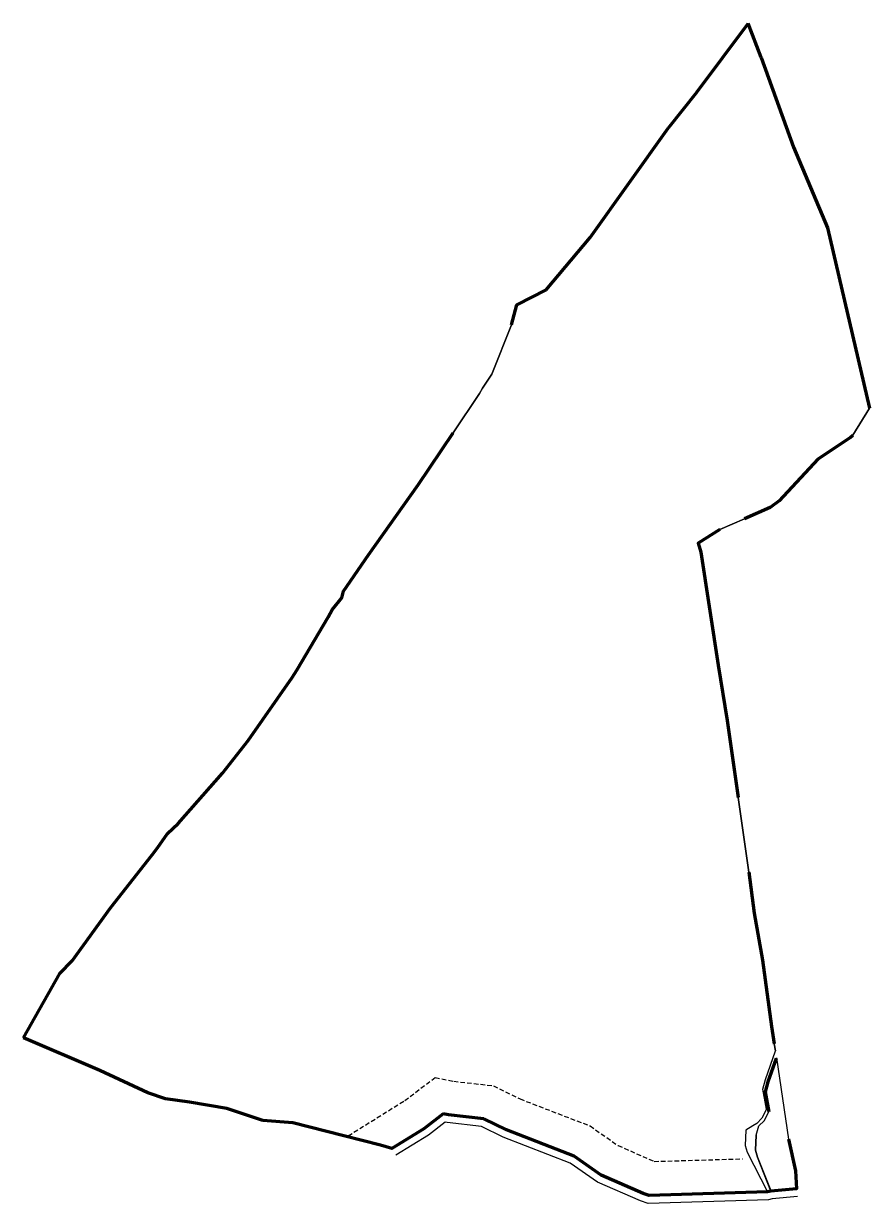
# Model space of a CAD drawing. Header units: millimetres. Extents: x 560037 to 562360, y 1315889 to 1316934.
# Drawn here: x 560037 to 560787, y 1315889 to 1316934 of the extents above; entities that cross this region are included whole.
import ezdxf

# ---------------------------------------------------------------- set-up
doc = ezdxf.new("R2010")
doc.units = ezdxf.units.MM
doc.linetypes.add('OCULTA2', pattern=[0.3, 0.2, -0.1])
doc.layers.add('CVL_CUADCON_TIT', color=1, linetype='Continuous')
doc.layers.add('Line', color=250, linetype='Continuous', lineweight=100)

msp = doc.modelspace()

# ---------------------------------------------------------------- linework, layer by layer
for points in [[(560469.5, 1316667.3), (560474.3, 1316685.1), (560500.3, 1316698.4), (560539.3, 1316744.9), (560608.5, 1316841.7), (560633.8, 1316873.5), (560679.2, 1316934.4), (560690.8, 1316904.3), (560719.4, 1316824.9), (560749.5, 1316753.5), (560786.8, 1316593.6), (560772, 1316569.6), (560769.8, 1316567.5), (560741.1, 1316548.4), (560706.8, 1316511.4), (560698.9, 1316505.6), (560676, 1316495.4), (560654.1, 1316485.9), (560634.9, 1316473.7), (560637.3, 1316465.8), (560652.6, 1316365.8), (560660.8, 1316316.6), (560670.3, 1316248.4), (560679.8, 1316182.2), (560684.7, 1316145.8), (560692, 1316104.1), (560699.9, 1316045.4)], [(560696.3, 1315898.8), (560591.6, 1315895.6), (560586.2, 1315897.3), (560549.1, 1315913.6), (560524.9, 1315930.5), (560465, 1315953.8), (560445, 1315963.6), (560413.5, 1315967.1), (560409, 1315968), (560391.8, 1315954.8), (560363.3, 1315937.2), (560353.2, 1315940.3), (560320.8, 1315948.4), (560275.7, 1315960.1), (560248.9, 1315962), (560217.1, 1315972.8), (560184.1, 1315978.4), (560162.8, 1315981.3), (560146.9, 1315986.6), (560104.5, 1316006.3), (560036.9, 1316035.3), (560068.9, 1316092.4), (560079.8, 1316103.7), (560113.9, 1316150.7), (560150.9, 1316197.7), (560155.7, 1316203.7), (560164.4, 1316216.5), (560173.8, 1316225.2), (560213.2, 1316270.1), (560235.9, 1316298.8), (560275.1, 1316354.8), (560279, 1316361.4), (560306.8, 1316408.1), (560310.6, 1316414.7), (560319.1, 1316425.4), (560320.5, 1316431.3), (560342.8, 1316463.5), (560386.6, 1316525.5), (560417.7, 1316571.5), (560441, 1316606.6), (560443.8, 1316611.3), (560452, 1316623.6), (560469.5, 1316667.3)], [(560699.9, 1316045.4), (560702.4, 1316030.1), (560703.4, 1316023.8)], [(560704.3, 1316017.6), (560715, 1315945.6)], [(560722.9, 1315894.7), (560700.6, 1315892.6), (560697.2, 1315891.8), (560590.6, 1315888.6), (560583.7, 1315890.8), (560545.7, 1315907.5), (560521.6, 1315924.3), (560462.1, 1315947.3), (560443, 1315956.8), (560412.4, 1315960.2), (560410.7, 1315960.5), (560395.8, 1315949), (560367, 1315931.2)], [(560715, 1315945.6), (560721.3, 1315917.6), (560722.2, 1315901.6), (560699.5, 1315899.5)]]:
    msp.add_lwpolyline(points)
at = {"layer": 'CVL_CUADCON_TIT'}
for p, q in [((560679.2, 1316934.4), (560633.8, 1316873.5)), ((560690.8, 1316904.3), (560679.2, 1316934.4)), ((560719.4, 1316824.9), (560690.8, 1316904.3)), ((560633.8, 1316873.5), (560608.5, 1316841.7)), ((560608.5, 1316841.7), (560539.3, 1316744.9)), ((560749.5, 1316753.5), (560719.4, 1316824.9)), ((560786.8, 1316593.6), (560749.5, 1316753.5)), ((560539.3, 1316744.9), (560500.3, 1316698.4)), ((560500.3, 1316698.4), (560474.3, 1316685.1)), ((560474.3, 1316685.1), (560469.5, 1316667.3)), ((560469.5, 1316667.3), (560452, 1316623.6)), ((560452, 1316623.6), (560443.8, 1316611.3)), ((560443.8, 1316611.3), (560441, 1316606.6)), ((560441, 1316606.6), (560417.7, 1316571.5)), ((560772, 1316569.6), (560786.8, 1316593.6)), ((560417.7, 1316571.5), (560386.6, 1316525.5)), ((560769.8, 1316567.5), (560772, 1316569.6)), ((560741.1, 1316548.4), (560769.8, 1316567.5)), ((560706.8, 1316511.4), (560741.1, 1316548.4)), ((560386.6, 1316525.5), (560342.8, 1316463.5)), ((560676, 1316495.4), (560698.9, 1316505.6)), ((560698.9, 1316505.6), (560706.8, 1316511.4)), ((560654.1, 1316485.9), (560676, 1316495.4)), ((560634.9, 1316473.7), (560654.1, 1316485.9)), ((560637.3, 1316465.8), (560634.9, 1316473.7)), ((560342.8, 1316463.5), (560320.5, 1316431.3)), ((560652.6, 1316365.8), (560637.3, 1316465.8)), ((560319.1, 1316425.4), (560310.6, 1316414.7)), ((560320.5, 1316431.3), (560319.1, 1316425.4)), ((560310.6, 1316414.7), (560306.8, 1316408.1)), ((560306.8, 1316408.1), (560279, 1316361.4)), ((560279, 1316361.4), (560275.1, 1316354.8)), ((560660.8, 1316316.6), (560652.6, 1316365.8)), ((560275.1, 1316354.8), (560235.9, 1316298.8)), ((560670.3, 1316248.4), (560660.8, 1316316.6)), ((560235.9, 1316298.8), (560213.2, 1316270.1)), ((560213.2, 1316270.1), (560173.8, 1316225.2)), ((560679.8, 1316182.2), (560670.3, 1316248.4)), ((560173.8, 1316225.2), (560164.4, 1316216.5)), ((560164.4, 1316216.5), (560155.7, 1316203.7)), ((560155.7, 1316203.7), (560150.9, 1316197.7)), ((560150.9, 1316197.7), (560113.9, 1316150.7)), ((560684.7, 1316145.8), (560679.8, 1316182.2)), ((560113.9, 1316150.7), (560079.8, 1316103.7)), ((560692, 1316104.1), (560684.7, 1316145.8)), ((560079.8, 1316103.7), (560068.9, 1316092.4)), ((560699.9, 1316045.4), (560692, 1316104.1)), ((560068.9, 1316092.4), (560036.9, 1316035.3)), ((560702.4, 1316030.1), (560699.9, 1316045.4)), ((560036.9, 1316035.3), (560104.5, 1316006.3)), ((560703.4, 1316023.8), (560702.4, 1316030.1)), ((560696.7, 1315996.2), (560704.3, 1316017.6)), ((560704.3, 1316017.6), (560704.3, 1316017.6)), ((560104.5, 1316006.3), (560146.9, 1315986.6)), ((560694.3, 1315987.4), (560696.7, 1315996.2)), ((560146.9, 1315986.6), (560162.8, 1315981.3)), ((560697.5, 1315969.9), (560694.3, 1315987.4)), ((560162.8, 1315981.3), (560184.1, 1315978.4)), ((560184.1, 1315978.4), (560217.1, 1315972.8)), ((560217.1, 1315972.8), (560248.9, 1315962)), ((560248.9, 1315962), (560275.7, 1315960.1)), ((560391.8, 1315954.8), (560409, 1315968)), ((560409, 1315968), (560413.5, 1315967.1)), ((560413.5, 1315967.1), (560445, 1315963.6)), ((560445, 1315963.6), (560465, 1315953.8)), ((560275.7, 1315960.1), (560320.8, 1315948.4)), ((560363.3, 1315937.2), (560391.8, 1315954.8)), ((560465, 1315953.8), (560524.9, 1315930.5)), ((560320.8, 1315948.4), (560353.2, 1315940.3)), ((560353.2, 1315940.3), (560363.3, 1315937.2)), ((560524.9, 1315930.5), (560549.1, 1315913.6)), ((560549.1, 1315913.6), (560586.2, 1315897.3)), ((560591.6, 1315895.6), (560696.3, 1315898.8)), ((560586.2, 1315897.3), (560591.6, 1315895.6))]:
    msp.add_line(p, q, dxfattribs=at)
at = {"layer": 'CVL_CUADCON_TIT', "color": 0}
for points in [[(560696.3, 1315898.8), (560591.6, 1315895.6), (560586.2, 1315897.3), (560549.1, 1315913.6), (560524.9, 1315930.5), (560465, 1315953.8), (560445, 1315963.6), (560413.5, 1315967.1), (560409, 1315968), (560391.8, 1315954.8), (560363.3, 1315937.2), (560353.2, 1315940.3), (560320.8, 1315948.4), (560275.7, 1315960.1), (560248.9, 1315962), (560217.1, 1315972.8), (560184.1, 1315978.4), (560162.8, 1315981.3), (560146.9, 1315986.6), (560104.5, 1316006.3), (560036.9, 1316035.3), (560068.9, 1316092.4), (560079.8, 1316103.7), (560113.9, 1316150.7), (560150.9, 1316197.7), (560155.7, 1316203.7), (560164.4, 1316216.5), (560173.8, 1316225.2), (560213.2, 1316270.1), (560235.9, 1316298.8), (560275.1, 1316354.8), (560279, 1316361.4), (560306.8, 1316408.1), (560310.6, 1316414.7), (560319.1, 1316425.4), (560320.5, 1316431.3), (560342.8, 1316463.5), (560386.6, 1316525.5), (560417.7, 1316571.5), (560441, 1316606.6), (560443.8, 1316611.3), (560452, 1316623.6), (560469.5, 1316667.3), (560474.3, 1316685.1), (560500.3, 1316698.4), (560539.3, 1316744.9), (560608.5, 1316841.7), (560633.8, 1316873.5), (560679.2, 1316934.4), (560690.8, 1316904.3), (560719.4, 1316824.9), (560749.5, 1316753.5), (560786.8, 1316593.6), (560772, 1316569.6), (560769.8, 1316567.5), (560741.1, 1316548.4), (560706.8, 1316511.4), (560698.9, 1316505.6), (560676, 1316495.4), (560654.1, 1316485.9), (560634.9, 1316473.7), (560637.3, 1316465.8), (560652.6, 1316365.8), (560660.8, 1316316.6), (560670.3, 1316248.4), (560679.8, 1316182.2), (560684.7, 1316145.8), (560692, 1316104.1), (560699.9, 1316045.4), (560702.4, 1316030.1), (560703.4, 1316023.8)], [(560704.3, 1316017.6), (560715, 1315945.6), (560721.3, 1315917.6), (560722.2, 1315901.6), (560699.5, 1315899.5), (560687.6, 1315929.7), (560685.7, 1315935.8), (560686.3, 1315949.2), (560688.8, 1315957.2), (560693.5, 1315961.8), (560697.5, 1315969.9), (560694.3, 1315987.4), (560696.7, 1315996.2), (560704.3, 1316017.6)], [(560704.3, 1316017.6), (560715, 1315945.6), (560721.3, 1315917.6), (560722.2, 1315901.6), (560699.5, 1315899.5)], [(560695.5, 1315972.2), (560691.5, 1315964.1), (560686.9, 1315959.4), (560683.5, 1315957.4), (560677.2, 1315953.4), (560676.6, 1315940), (560678.5, 1315934), (560696.4, 1315898.8)]]:
    msp.add_lwpolyline(points, dxfattribs=at)
at = {"layer": 'CVL_CUADCON_TIT', "color": 0, "elevation": 152.5}
msp.add_lwpolyline([(560695.5, 1315972.2), (560692.3, 1315989.7), (560694.8, 1315998.5), (560703.4, 1316023.8)], dxfattribs=at)
at = {"layer": 'CVL_CUADCON_TIT', "color": 4, "linetype": 'OCULTA2', "ltscale": 20}
msp.add_lwpolyline([(560324.7, 1315948.5), (560374.8, 1315979.8), (560401.8, 1316000.2), (560418.2, 1315996.8), (560453.5, 1315992.9), (560477, 1315981.2), (560539.1, 1315957.2), (560563.9, 1315939.9), (560596, 1315925.8), (560674.2, 1315928.1), (560674.2, 1315928.1), (560674.2, 1315928.1)], dxfattribs=at)
at = {"layer": 'CVL_CUADCON_TIT', "color": 7, "true_color": 0xffffff, "elevation": -152.5}
msp.add_lwpolyline([(560686.3, 1315949.2), (560685.7, 1315935.8), (560687.6, 1315929.7), (560699.3, 1315900)], dxfattribs=at)
at = {"layer": 'Line'}
for points in [[(560633.8, 1316873.5, 0), (560679.2, 1316934.4, 0)], [(560690.8, 1316904.3, 0), (560679.2, 1316934.4, 0)], [(560690.8, 1316904.3, 0), (560719.4, 1316824.9, 0), (560749.5, 1316753.5, 0)], [(560633.8, 1316873.5, 0), (560608.5, 1316841.7, 0)], [(560539.3, 1316744.9, 0), (560608.5, 1316841.7, 0)], [(560749.5, 1316753.5, 0), (560786.8, 1316593.6, 0)], [(560500.3, 1316698.4, 0), (560539.3, 1316744.9, 0)], [(560469.5, 1316667.3, 0), (560474.3, 1316685.1, 0), (560500.3, 1316698.4, 0)], [(560068.9, 1316092.4, 0), (560079.8, 1316103.7, 0), (560113.9, 1316150.7, 0), (560150.9, 1316197.7, 0), (560155.7, 1316203.7, 0), (560164.4, 1316216.5, 0), (560173.8, 1316225.2, 0), (560213.2, 1316270.1, 0), (560235.9, 1316298.8, 0), (560275.1, 1316354.8, 0), (560279, 1316361.4, 0), (560306.8, 1316408.1, 0), (560310.6, 1316414.7, 0), (560319.1, 1316425.4, 0), (560320.5, 1316431.3, 0), (560342.8, 1316463.5, 0), (560386.6, 1316525.5, 0), (560417.7, 1316571.5, 0)], [(560769.8, 1316567.5, 0), (560772, 1316569.6, 0)], [(560741.1, 1316548.4, 0), (560769.8, 1316567.5, 0)], [(560741.1, 1316548.4, 0), (560706.8, 1316511.4, 0), (560698.9, 1316505.6, 0), (560676, 1316495.4, 0)], [(560654.1, 1316485.9, 0), (560654.1, 1316485.9, 0), (560634.9, 1316473.7, 0), (560637.3, 1316465.8, 0), (560652.6, 1316365.8, 0), (560660.8, 1316316.6, 0), (560670.3, 1316248.4, 0)], [(560679.8, 1316182.2, 0), (560684.7, 1316145.8, 0), (560692, 1316104.1, 0)], [(560692, 1316104.1, 0), (560699.9, 1316045.4, 0), (560702.4, 1316030.1, 0)], [(560036.9, 1316035.3, 0), (560068.9, 1316092.4, 0)], [(560104.5, 1316006.3, 0), (560036.9, 1316035.3, 0)], [(560704, 1316016.9, 0), (560696.7, 1315996.2, 0), (560694.3, 1315987.4, 0), (560697.5, 1315969.9, 0)], [(560146.9, 1315986.6, 0), (560104.5, 1316006.3, 0)], [(560217.1, 1315972.8, 0), (560184.1, 1315978.4, 0), (560162.8, 1315981.3, 0), (560146.9, 1315986.6, 0)], [(560248.9, 1315962, 0), (560217.1, 1315972.8, 0)], [(560275.7, 1315960.1, 0), (560248.9, 1315962, 0)], [(560409, 1315968, 0), (560391.8, 1315954.8, 0), (560363.3, 1315937.2, 0), (560353.2, 1315940.3, 0)], [(560445, 1315963.6, 0), (560413.5, 1315967.1, 0), (560409, 1315968, 0)], [(560465, 1315953.8, 0), (560445, 1315963.6, 0)], [(560320.8, 1315948.4, 0), (560275.7, 1315960.1, 0)], [(560524.9, 1315930.5, 0), (560465, 1315953.8, 0)], [(560353.2, 1315940.3, 0), (560320.8, 1315948.4, 0)], [(560715, 1315945.6, 0), (560721.3, 1315917.6, 0), (560722.2, 1315901.6, 0), (560699.5, 1315899.5, 0)], [(560549.1, 1315913.6, 0), (560524.9, 1315930.5, 0)], [(560586.2, 1315897.3, 0), (560549.1, 1315913.6, 0)], [(560696.3, 1315898.8, 0), (560591.6, 1315895.6, 0), (560586.2, 1315897.3, 0)], [(560699.5, 1315899.5, 0), (560696.3, 1315898.8, 0)]]:
    msp.add_polyline3d(points, dxfattribs=at)

doc.saveas('drawing.dxf')
